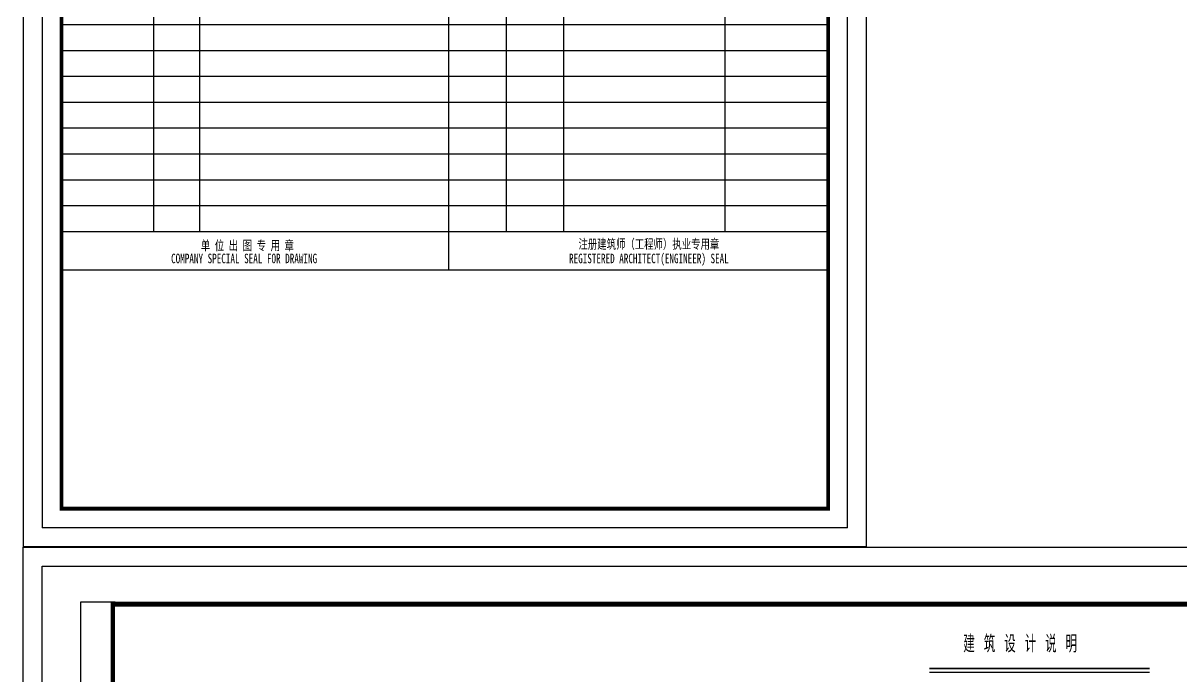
# Model space of a CAD drawing. Extents: x 17032 to 90126, y 10699 to 170399.
# Drawn here: x 29726 to 59926, y 136336 to 153368 of the extents above; entities that cross this region are included whole.
import ezdxf

# ---------------------------------------------------------------- set-up
doc = ezdxf.new("R2010")
doc.units = 0
doc.header["$LTSCALE"] = 1000
doc.header["$MEASUREMENT"] = 0
for name, color, linetype in [('C-SHET', 11, 'Continuous'), ('C-SHET-TTLB', 11, 'Continuous'), ('PUB_TEXT', 7, 'Continuous'), ('通-图框-标题块', 11, 'Continuous'), ('防火分区', 7, 'Continuous')]:
    doc.layers.add(name, color=color, linetype=linetype)
doc.styles.add('SHEET-ECADI', font='simhei.ttf', dxfattribs={"width": 0.7})
doc.styles.add('SMEDI', font='smsim.shx', dxfattribs={"width": 0.7, "bigfont": 'smfs.shx'})

# ---------------------------------------------------------------- blocks, each defined once
blk = doc.blocks.new('A$C3421568B')
at = {"layer": 'C-SHET'}
for p, q in [((0, 307), (0, 0)), ((220, 0), (220, 307)), ((5, 302), (5, 5)), ((215, 5), (215, 302)), ((215, 5), (5, 5)), ((220, 0), (0, 0))]:
    blk.add_line(p, q, dxfattribs=at)
at = {"layer": 'C-SHET', "linetype": 'Continuous'}
for p, q in [((34, 259.78), (34, 82.25)), ((46, 259.78), (46, 82.25)), ((111, 259.78), (111, 72.25)), ((126, 259.78), (126, 82.25)), ((141, 259.78), (141, 82.25)), ((183, 259.78), (183, 82.25)), ((210, 136.25), (10.25, 136.25)), ((210, 129.5), (10.16, 129.5)), ((210, 122.75), (10.16, 122.75)), ((210, 116), (10.26, 116)), ((210, 109.25), (10.15, 109.25)), ((210, 102.5), (10.19, 102.5)), ((210, 95.75), (10.01, 95.75)), ((210, 89), (10.1, 89)), ((210, 82.25), (10, 82.25)), ((210, 72.25), (10, 72.25))]:
    blk.add_line(p, q, dxfattribs=at)
at = {"layer": 'C-SHET', "const_width": 1}
blk.add_lwpolyline([(210, 10), (10, 10), (10, 297), (210, 297)], close=True, dxfattribs=at)
at = {"layer": 'C-SHET-TTLB', "style": 'SHEET-ECADI', "width": 0.7}
for s, p in [('单 位 出 图 专 用 章', (46.35, 77.45)), ('注册建筑师（工程师）执业专用章', (144.85, 77.81)), ('COMPANY SPECIAL SEAL FOR DRAWING', (38.59, 74.04)), ('REGISTERED ARCHITECT(ENGINEER) SEAL', (142.4, 74.04))]:
    blk.add_text(s, height=2.5, dxfattribs=at).set_placement(p)
blk = doc.blocks.new('tukuang')
at = {"layer": 'C-SHET-TTLB'}
for p, q in [((17002, 20480), (17002, -19640)), ((17902, 20480), (17002, 20480))]:
    blk.add_line(p, q, dxfattribs=at)
for points in [[(75902, 21920), (75902, -21080), (15502, -21080), (15502, 21920)], [(75402, 21420), (75402, -20580), (16002, -20580), (16002, 21420)]]:
    blk.add_lwpolyline(points, close=True, dxfattribs=at)
at = {"layer": 'C-SHET-TTLB', "const_width": 120}
blk.add_lwpolyline([(17842, 20420), (74402, 20420), (74402, -19580), (17842, -19580)], close=True, dxfattribs=at)

msp = doc.modelspace()

# ---------------------------------------------------------------- linework, layer by layer
at = {"layer": 'Defpoints', "color": 251}
msp.add_line((32126.1, 138258.7), (79778.2, 138258.7), dxfattribs=at)
at = {"layer": '防火分区'}
msp.add_line((53365.8, 136428.5), (59109, 136428.5), dxfattribs=at)
at = {"layer": '防火分区', "const_width": 50}
msp.add_lwpolyline([(53365.8, 136528.5), (59109, 136528.5)], dxfattribs=at)

# ---------------------------------------------------------------- block references
at = {"layer": 'C-SHET-TTLB'}
msp.add_blockref('tukuang', (14224.3, 117778.3), dxfattribs=at)
at = {"layer": '通-图框-标题块', "xscale": 100, "yscale": 100, "zscale": 100}
msp.add_blockref('A$C3421568B', (29726.1, 139698.7), dxfattribs=at)

# ---------------------------------------------------------------- texts
at = {"layer": 'PUB_TEXT', "color": 7, "style": 'SMEDI', "width": 0.7}
msp.add_text('建  筑  设  计  说  明', height=450, dxfattribs=at).set_placement((54252.5, 136945.8))

doc.saveas('drawing.dxf')
